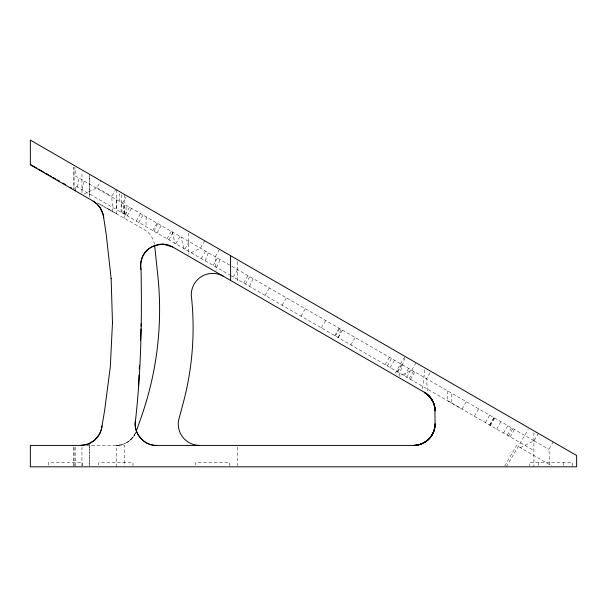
<?xml version="1.0" encoding="UTF-8"?>
<svg xmlns="http://www.w3.org/2000/svg" width="607" height="607" viewBox="0 0 607 607"><rect width="100%" height="100%" fill="white"/><g stroke="black" fill="none" stroke-linecap="round" stroke-linejoin="round"><path stroke-width="0.46" stroke-dasharray="3.04 2.28" d="M81.945 193.034L81.953 171.735M81.953 465.888L81.975 447.276M89.737 465.88L89.737 444.339M89.737 197.328L89.737 174.376M75.185 190.09L75.207 185.765L229.484 274.834M188.352 233.156L188.36 254.227M124.033 213.952L124.086 204.096M146.188 216.858L145.968 226.616M121.028 212.222L121.233 202.45M125.907 215.037L126.165 205.295M459.856 407.843L451.145 402.775L451.494 393.131M121.764 194.726L121.324 202.503M447.738 390.961L447.04 400.445L451.145 402.775M424.877 369.853L422.411 389.186M77.506 187.093L78.918 178.018M338.569 337.818L340.747 329.184M82.013 189.695L84.236 181.091M398.958 375.756L404.687 358.335M205.09 260.752L208.383 252.762M216.616 267.406L220.182 259.576M154.072 231.297L157.653 223.475M249.5 286.39L253.187 278.636M135.589 432.783C132.44 440.287 124.625 445.219 116.567 445.409L116.567 466.821M135.551 432.844L132.743 437.488L130.027 440.28M152.782 230.554L157.031 223.118M338.069 337.53L342.34 330.109M395.172 373.29L404.444 357.151M510.214 436.911L514.486 429.498M83.887 194.179L96.908 187.745L100.899 180.825M112.727 211.706L111.741 196.304L115.732 189.392M116.506 213.732L97.902 203.148M125.201 214.628L129.488 207.215M136.226 220.994L140.505 213.581M138.76 222.458L143.04 215.045M156.94 232.951L161.219 225.538M167.024 238.771L171.303 231.358M168.852 239.833L173.132 232.413M175.749 243.809L180.029 236.396M184.854 249.067L189.134 241.654M204.711 240.759L200.424 248.172L188.216 254.212M201.266 258.544L205.545 251.131M219.537 249.318L215.257 256.738L216.13 270.327M213.171 265.418L217.458 258.005M233.323 277.05L237.603 269.637M243.657 283.021L247.944 275.608M245.486 284.076L249.765 276.663M265.047 295.366L269.326 287.953M282.103 305.215L286.39 297.802M321.361 327.879L325.64 320.466M334.723 335.595L339.002 328.182M385.126 364.701L389.413 357.288M387.22 365.9L391.5 358.487M390.18 367.614L394.459 360.201M397.282 371.712L401.568 364.299M397.813 372.015L402.092 364.602M404.353 375.794L408.632 368.381M406.758 377.19L411.038 369.769M416.03 362.766L411.743 370.179L399.535 376.219M409.217 378.601L413.496 371.188M410.507 379.345L414.786 371.932M429.999 372.812L426.577 378.738L427.51 393.237M462.033 409.095L466.313 401.682M474.363 416.212L478.642 408.799M485.425 422.601L489.705 415.188M489.682 425.059L493.961 417.646M489.781 425.12L494.068 417.707M490.441 425.499L494.72 418.086M496.685 429.103L500.965 421.69M503.56 433.072L507.847 425.659M507.209 435.181L511.496 427.768M508.605 435.985L512.885 428.572M506.375 466.821L528.204 429.544M520.252 447.655L534.092 440.811L538.371 433.398M549.912 464.78L548.918 449.377L553.197 441.957M300.981 316.118L305.268 308.705M504.721 466.001L516.595 445.538L551.558 465.728M127.197 215.781L131.514 208.383M122.5 203.186L125.975 197.275M335.383 335.975L339.738 328.607M350.869 344.92L355.239 337.553M127.295 442.268L128.813 441.243M118.304 445.417L117.879 445.341A21.404 21.404 0 0 1 116.127 445.417L122.88 444.324A21.404 21.404 0 0 0 135.71 432.632M116.567 445.409L117.879 445.341L116.127 445.417M86.361 445.417L124.594 445.417L124.64 465.888M107.871 208.907L111.498 210.864M97.674 202.958L144.034 229.476A21.404 21.404 0 0 1 154.451 244.151M96.908 187.745L111.741 196.304M533.887 440.697L75.207 175.878L75.207 167.79M534.092 440.811L548.918 449.377M230.228 275.267L533.887 450.584M183.815 248.468L181.038 236.98M172.411 231.995L174.968 243.361M124.154 214.021L123.608 203.823M119.898 201.676L119.518 193.77M122.007 212.784L121.696 202.715M116.59 199.771L116.62 209.673M73.94 447.276L73.948 465.888M73.933 447.276L73.948 466.821M572.507 465.964L572.507 462.534L529.387 462.534L529.387 465.964M563.63 462.534L563.63 465.964M538.257 462.534L538.257 465.964M533.887 432.708L533.887 466.821M237.671 261.625L237.671 282.672M237.671 447.276L237.671 465.888M229.734 465.964L229.734 462.534L195.492 462.534L195.492 465.964M132.979 465.964L132.979 462.534L98.736 462.534L98.736 465.964M124.587 194.498L124.587 218.353M116.567 189.87L116.567 213.763M89.495 176.076L89.495 197.192M89.495 444.445L89.495 465.888M82.491 465.964L82.491 462.534L48.241 462.534L48.241 465.964M75.207 447.276L75.207 466.821M73.948 167.122L73.948 189.384L73.948 167.122"/><path stroke-width="0.91" d="M30.35 445.697L30.35 466.821L576.65 466.821L576.65 455.5L30.35 140.096L30.358 164.854L93.099 201.114L96.945 203.952L100.216 207.799L103.311 215.121L106.278 234.795L111.134 278.643M145.225 252.322C141.264 257.277 139.921 263.962 141.059 270.153C141.992 320.344 141.09 370.596 135.498 420.53C133.092 433.041 143.882 445.75 156.614 445.417L413.678 445.417C419.68 445.348 425.439 442.799 429.521 438.406A21.404 21.404 0 0 0 435.082 424.012L434.885 407.904L433.337 402.373M435.014 425.765L435.082 424.012C434.999 430.78 431.729 437.488 426.122 441.372M138.571 386.022L139.049 374.8M139.291 369.193L139.451 365.452M140.528 340.201L141.006 328.979M141.127 326.171L141.249 323.364M112.477 322.757L110.299 366.977L104.609 410.636L101.536 428.808L99.54 434.126L94.487 440.363L88.288 444.013L80.678 445.417C91.407 445.561 101.164 436.645 101.991 425.932M434.976 426.144L435.082 424.012M135.498 420.53C133.108 433.064 143.798 445.796 156.614 445.417M434.87 426.842C433.656 437.192 424.081 445.508 413.678 445.417L419.983 444.468L425.507 441.85M434.802 427.487C433.444 436.221 426.122 443.322 417.563 445.06M136.309 431.129L141.127 417.464A324.426 324.426 0 0 0 157.82 275.631L154.686 245.82M145.468 252.019C149.679 246.518 156.606 244.849 163.184 244.181L172.745 247.019L426.015 393.245M30.358 445.417L82.643 445.417M172.745 247.019C161.295 239.917 144.648 246.723 141.431 259.811A20.896 20.372 90 0 0 140.991 269.394M30.358 164.444L36.875 168.177M38.507 169.103L44.212 172.373M45.844 173.306L48.454 174.793M49.918 175.635L51.549 176.569M52.9 177.343L55.844 179.027M57.301 179.854L59.456 181.091M62.961 183.094L65.404 184.498M70.268 187.275L71.664 188.079M432.92 401.546L428.709 395.605L424.384 392.304L429.544 396.47A21.404 21.404 0 0 1 435.082 410.84C435.151 403.283 430.803 396.166 424.384 392.304L430.507 397.615M424.384 392.304C430.902 396.06 435.044 403.329 435.082 410.84M93.099 201.114C98.964 204.665 103.122 210.955 103.714 217.83M111.142 278.56L112.477 322.81M230.622 280.434L230.554 255.684M75.185 190.09L75.185 190.757M223.399 276.261A21.404 21.404 0 0 0 191.706 299.008L192.078 303.379A291.732 291.732 0 0 1 183.117 403.405L178.519 420.53A21.404 21.404 0 0 0 199.635 445.417"/></g></svg>
